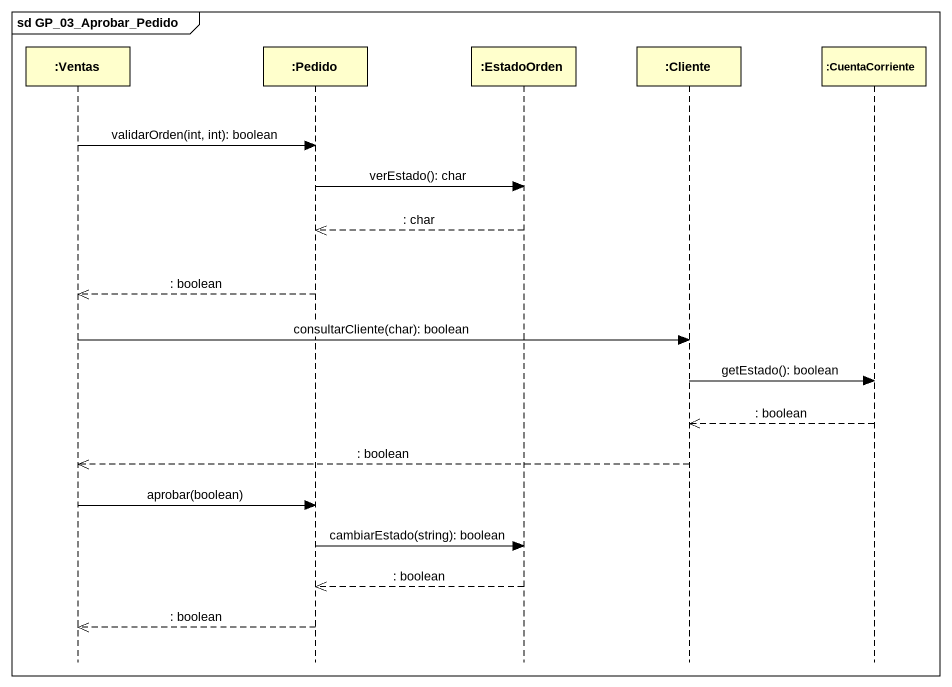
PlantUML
@startuml
mainframe sd GP_03_Aprobar_Pedido
hide footbox
participant ":Ventas" as Ventas
participant ":Pedido" as Pedido
participant ":EstadoOrden" as EstadoOrden
participant ":Cliente" as Cliente
participant ":CuentaCorriente" as CuentaCorriente

Ventas -> Pedido : validarOrden(int, int): boolean
Pedido -> EstadoOrden : verEstado(): char
EstadoOrden -->> Pedido : : char
Pedido -->> Ventas : : boolean
Ventas -> Cliente : consultarCliente(char): boolean
Cliente -> CuentaCorriente : getEstado(): boolean
CuentaCorriente -->> Cliente : : boolean
Cliente -->> Ventas : : boolean
Ventas -> Pedido : aprobar(boolean)
Pedido -> EstadoOrden : cambiarEstado(string): boolean
EstadoOrden -->> Pedido : : boolean
Pedido -->> Ventas : : boolean
@enduml
